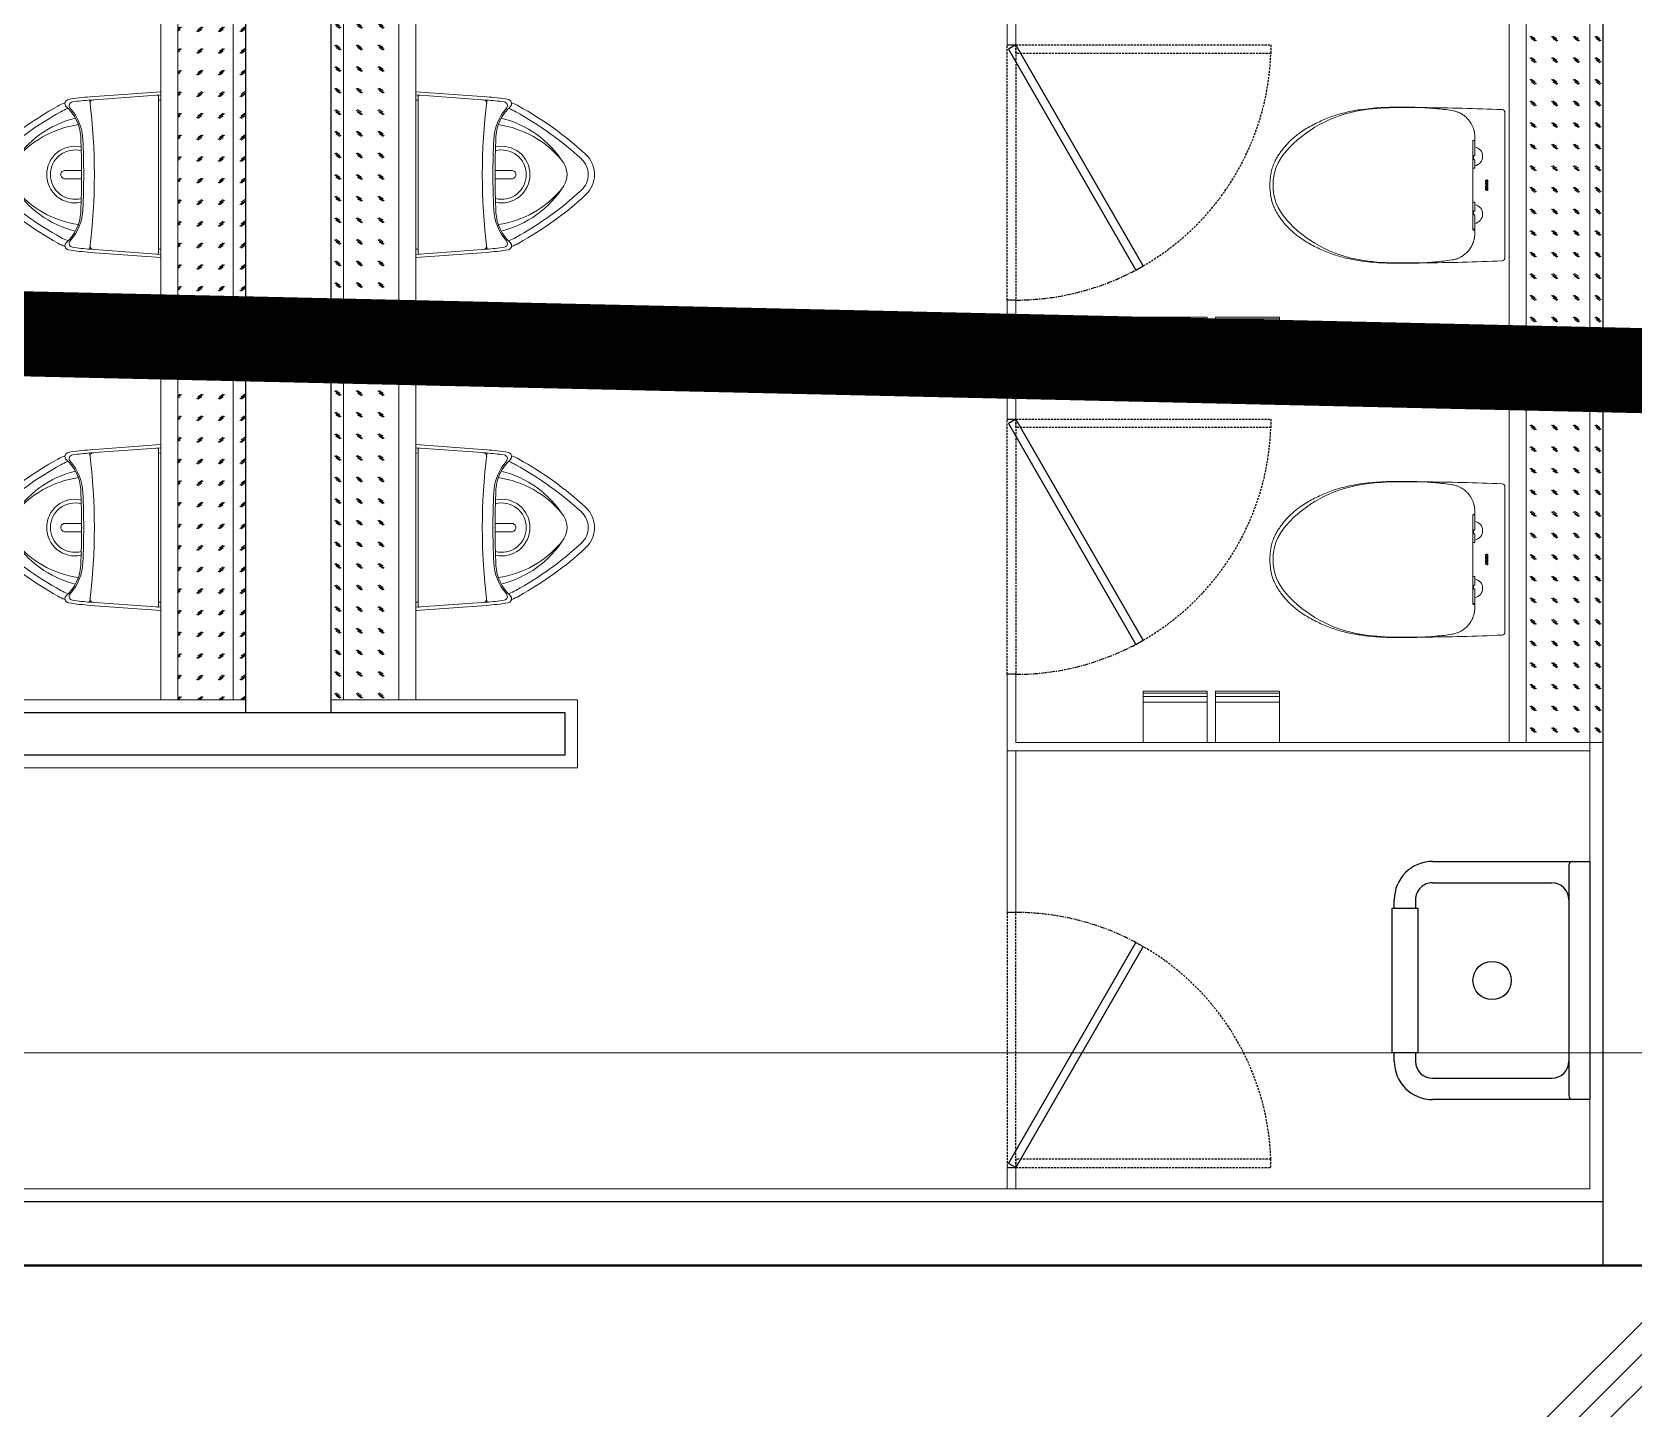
# Model space of a CAD drawing. Header units: millimetres. Extents: x 4003075 to 5615882, y 1445368 to 2591247.
# Drawn here: x 5492283 to 5496048, y 2457530 to 2460768 of the extents above; entities that cross this region are included whole.
import ezdxf

# ---------------------------------------------------------------- set-up
doc = ezdxf.new("R2010")
doc.units = ezdxf.units.MM
doc.linetypes.add('XR-평면도$0$CENTER', pattern=[2, 1.25, -0.25, 0.25, -0.25])
doc.linetypes.add('XR-평면도$0$DASHEDX2', pattern=[1.5, 1, -0.5])
for name, color, linetype in [('1.검수라인', 3, 'Continuous'), ('XR-평면도$0$A-CONC-SOLD', 9, 'Continuous'), ('XR-평면도$0$CO-BATH', 9, 'Continuous')]:
    doc.layers.add(name, color=color, linetype=linetype)
for name, color, linetype, lineweight in [('XR-평면도$0$A-CNTL', 9, 'Continuous', 15), ('XR-평면도$0$A-CONC-LIN1', 9, 'Continuous', 40), ('XR-평면도$0$A-DWXM-DOOR', 9, 'Continuous', 25), ('XR-평면도$0$A-ELEV-LIN3', 9, 'Continuous', 18), ('XR-평면도$0$A-FLXM-SANI', 9, 'Continuous', 20), ('XR-평면도$0$A-WAXM-CUBI', 9, 'Continuous', 20), ('XR-평면도$0$A-WAXM-DRYW', 9, 'Continuous', 25), ('XR-평면도$0$A-XXXX-FIN2', 9, 'Continuous', 20)]:
    doc.layers.add(name, color=color, linetype=linetype, lineweight=lineweight)
doc.layers.add('XR-평면도$0$A-XXXX-NPLT', color=9, linetype='Continuous', lineweight=15, plot=False)

# ---------------------------------------------------------------- blocks, each defined once
blk = doc.blocks.new('XR-평면도$0$중심선(210216)')
at = {"layer": 'XR-평면도$0$A-CNTL', "ltscale": 300}
blk.add_lwpolyline([(-10000, 119000), (186000, 119000)], dxfattribs=at)
blk = doc.blocks.new('XR-평면도$0$CORE_01_기준층(220124)')
at = {"layer": 'XR-평면도$0$A-CONC-SOLD'}
h = blk.add_hatch(dxfattribs=at)
h.set_pattern_fill('CONC', color=256, scale=100)
h.set_pattern_definition([(45, (-392000.2, -757620.6), (-2121.32, 2121.32), []), (45, (-392000.2, -757545.6), (-2121.32, 2121.32), []), (45, (-392000.2, -757470.6), (-2121.32, 2121.32), [])])
h.paths.add_polyline_path([(9450, -9450), (9450, -12000), (4500, -12000), (4500, -9450), (5000, -9450), (5000, -9200), (4250, -9200), (4250, -12000), (400, -12000), (400, -8915), (0, -8915), (0, -12400), (9850, -12400), (9850, 0), (1650, 0), (1650, -400), (2400, -400), (2400, -4050), (2650, -4050), (2650, -3650), (3050, -3650), (3050, -3400), (2650, -3400), (2650, -400), (9450, -400), (9450, -3400), (4150, -3400), (4150, -3650), (5250, -3650), (5250, -6550), (2650, -6550), (2650, -5150), (2400, -5150), (2400, -6800), (5900, -6800), (5900, -6550), (5500, -6550), (5500, -3650), (6900, -3650), (6900, -6550), (6500, -6550), (6500, -6800), (7650, -6800), (7650, -6550), (7150, -6550), (7150, -3650), (9450, -3650), (9450, -6550), (8950, -6550), (8950, -6800), (9450, -6800), (9450, -9200), (8850, -9200), (8850, -9450)])
h.paths.add_polyline_path([(6300, -9200), (6300, -9450), (7550, -9450), (7550, -9200)], flags=17)
h.paths.add_polyline_path([(400, -400), (535, -400), (535, 0), (0, 0), (0, -7100), (400, -7100)], flags=17)
at = {"layer": 'XR-평면도$0$A-CONC-LIN1'}
blk.add_lwpolyline([(1665, 0), (9850, 0), (9850, -12400), (0, -12400), (0, -8915)], dxfattribs=at)
blk = doc.blocks.new('XR-평면도$0$소변기_02')
at = {"layer": 'XR-평면도$0$A-FLXM-SANI'}
for p, q in [((-175.4, -100), (-187.5, -100)), ((-187.5, -100), (-175.4, -265.9)), ((183.9, -105), (-183.9, -105)), ((-175.1, -105), (-175.4, -100)), ((175.4, -100), (-175.4, -100)), ((175.4, -100), (175.1, -105)), ((175.4, -265.9), (187.5, -100)), ((187.5, -100), (175.4, -100))]:
    blk.add_line(p, q, dxfattribs=at)
for points in [[(-187.5, -100), (-195, -100), (-182.9, -265.9, 0.023242), (-176.9, -316.6, 0.630524), (-159.5, -321.6, -0.202072), (-89.5, -288.1, -0.011863), (0, -286, -0.011863), (89.5, -288.1, -0.202072), (159.5, -321.6, 0.630524), (176.9, -316.6, 0.023242), (182.9, -265.9), (195, -100), (187.5, -100)], [(0, -368, -0.478946), (-65.1, -287.1)], [(-56.1, -286.8, 0.490611), (0, -359.4, 0.528057)], [(-10, -286), (-10, -324.8, 0.414214), (0, -334.8, 0.414214)], [(10, -286), (10, -324.8, -0.414214), (0, -334.8, -0.414214)], [(56.1, -286.8, -0.490611), (0, -359.4, -0.528057)], [(0, -368, 0.478946), (65.1, -287.1)]]:
    blk.add_lwpolyline(points, format="xyb", dxfattribs=at)
for centre, radius, start, end in [((-183.9, -108), 3, 90, 184.1596), ((183.9, -108), 3, 355.8404, 90), ((-168, -258), 8, 184.1596, 276.8254), ((0, -1661.5), 1405.5, 82.9107, 97.0893), ((168, -258), 8, 263.1746, 355.8404), ((373.1, -226), 550, 184.1596, 188.5026), ((-173.2, -268.7), 2, 97.0893, 184.471), ((-76.5, -402.7), 120, 92.4755, 131.4748), ((103.4, -241.7), 243.5, 193.9578, 237.7034), ((118.9, -259.2), 238.8, 188.2663, 230.4596), ((0, -2172.2), 1891.2, 90, 92.4755), ((0, -2172.2), 1891.2, 87.5245, 90), ((-103.4, -241.7), 243.5, 302.2966, 346.0422), ((-118.9, -259.2), 238.8, 309.5404, 351.7337), ((76.5, -402.7), 120, 48.5252, 87.5245), ((-373.1, -226), 550, 351.4974, 355.8404), ((173.2, -268.7), 2, 355.529, 82.9107), ((-161.9, -306), 9, 188.5026, 311.4748), ((-29.7, -269.3), 150, 201.7125, 208.9106), ((-29.7, -269.3), 135, 201.7125, 208.9106), ((551.7, 51.7), 799.1, 208.9106, 222.5695), ((-551.7, 51.7), 799.1, 317.4305, 331.0894), ((29.7, -269.3), 135, 331.0894, 338.2875), ((161.9, -306), 9, 228.5252, 351.4974), ((29.7, -269.3), 150, 331.0894, 338.2875), ((551.7, 51.7), 814.1, 208.9106, 222.5695), ((-551.7, 51.7), 814.1, 317.4305, 331.0894), ((0, -405.2), 50, 237.7034, 302.2966), ((0, -455), 50, 222.5695, 270), ((0, -455), 50, 270, 317.4305), ((0, -455), 65, 222.5695, 270), ((0, -455), 65, 270, 317.4305)]:
    blk.add_arc(centre, radius, start, end, dxfattribs=at)
for p in [(-183.9, -105), (195, -100), (-167, -266), (0, -286)]:
    blk.add_point(p, dxfattribs=at)
blk = doc.blocks.new('XR-평면도$0$대변기_04')
at = {"layer": 'XR-평면도$0$A-FLXM-SANI'}
for p, q in [((170.8, -200), (-170.8, -200)), ((-12.4, -240.2), (-11.5, -241.2)), ((-12.4, -240.2), (-6.8, -240.2)), ((-12.4, -242.2), (-12.4, -240.2)), ((-12.4, -240.4), (-11.6, -241.3)), ((-12.4, -240.6), (-11.7, -241.4)), ((-12.4, -240.8), (-11.7, -241.5)), ((-12.4, -240.9), (-11.8, -241.6)), ((-12.4, -241.1), (-11.8, -241.8)), ((-12.4, -241.3), (-11.8, -241.9)), ((-12.4, -241.5), (-11.8, -242.1)), ((-12.4, -241.7), (-11.9, -242.2)), ((-12.4, -241.8), (-12.1, -242.2)), ((-12.4, -242), (-12.3, -242.2)), ((-12.4, -242.2), (-12.4, -242.2)), ((-12.4, -242.2), (-11.8, -242.2)), ((-12.3, -240.2), (-11.4, -241.1)), ((-12.1, -240.2), (-11.3, -241)), ((-12, -240.2), (-11.2, -240.9)), ((-11.8, -240.2), (-11.1, -240.9)), ((-11.8, -242.2), (-11.8, -241.9)), ((-11.6, -240.2), (-11, -240.8)), ((-11.4, -240.2), (-10.8, -240.8)), ((-11.3, -240.2), (-10.6, -240.8)), ((-11.3, -244.8), (-11.3, -245.5)), ((-10.7, -244.8), (-11.3, -244.8)), ((-11.3, -244.9), (-10.8, -245.5)), ((-11.3, -245.1), (-10.9, -245.5)), ((-11.3, -245.2), (-11.1, -245.5)), ((-11.3, -245.4), (-11.3, -245.5)), ((-7.9, -245.5), (-11.3, -245.5)), ((-11.2, -244.8), (-10.6, -245.5)), ((-11.1, -240.2), (-10.4, -240.8)), ((-11, -244.8), (-10.4, -245.5)), ((-10.9, -240.2), (-10.3, -240.8)), ((-10.9, -244.8), (-10.2, -245.5)), ((-10.7, -240.2), (-9, -242)), ((-10.7, -240.8), (-10.3, -240.8)), ((-10.7, -244.8), (-10.1, -245.5)), ((-10.6, -240.2), (-9, -241.8)), ((-10.5, -244.8), (-9.9, -245.5)), ((-10.4, -240.2), (-9, -241.6)), ((-10.4, -244.7), (-9.7, -245.5)), ((-10.3, -240.8), (-9, -242.1)), ((-10.3, -240.8), (-10.3, -244.4)), ((-10.3, -241), (-9, -242.3)), ((-10.3, -241.2), (-9, -242.5)), ((-10.3, -241.4), (-9, -242.7)), ((-10.3, -241.5), (-9, -242.8)), ((-10.3, -241.7), (-9, -243)), ((-10.3, -241.9), (-9, -243.2)), ((-10.3, -242.1), (-9, -243.4)), ((-10.3, -242.3), (-9, -243.5)), ((-10.3, -242.4), (-9, -243.7)), ((-10.3, -242.6), (-9, -243.9)), ((-10.3, -242.8), (-9, -244.1)), ((-10.3, -243), (-9, -244.3)), ((-10.3, -243.1), (-9, -244.4)), ((-10.3, -243.3), (-8.1, -245.5)), ((-10.3, -243.5), (-8.3, -245.5)), ((-10.3, -243.7), (-8.5, -245.5)), ((-10.3, -243.8), (-8.6, -245.5)), ((-10.3, -244), (-8.8, -245.5)), ((-10.3, -244.2), (-9, -245.5)), ((-10.3, -244.4), (-9.2, -245.5)), ((-10.3, -244.5), (-9.3, -245.5)), ((-10.3, -244.7), (-9.5, -245.5)), ((-10.2, -240.2), (-9, -241.4)), ((-10, -240.2), (-9, -241.2)), ((-9.8, -240.2), (-9, -241.1)), ((-9.7, -240.2), (-9, -240.9)), ((-9.5, -240.2), (-8.9, -240.8)), ((-9.3, -240.2), (-8.7, -240.8)), ((-9.1, -240.2), (-8.5, -240.8)), ((-9, -240.2), (-8.3, -240.8)), ((-9, -240.8), (-9, -244.4)), ((-9, -240.8), (-8.5, -240.8)), ((-9, -245.5), (-9, -245.5)), ((-8.8, -240.2), (-8.1, -240.9)), ((-8.6, -240.2), (-6.8, -242)), ((-8.6, -244.8), (-7.9, -245.5)), ((-7.9, -244.8), (-8.6, -244.8)), ((-8.4, -240.2), (-6.8, -241.8)), ((-8.4, -244.8), (-7.9, -245.3)), ((-8.3, -240.2), (-6.8, -241.7)), ((-8.2, -244.8), (-7.9, -245.2)), ((-8.1, -240.2), (-6.8, -241.5)), ((-8, -244.8), (-7.9, -245)), ((-7.9, -240.2), (-6.8, -241.3)), ((-7.9, -244.8), (-7.9, -245.5)), ((-7.7, -240.2), (-6.8, -241.1)), ((-7.5, -240.2), (-6.8, -241)), ((-7.5, -241.5), (-6.8, -242.2)), ((-7.4, -240.2), (-6.8, -240.8)), ((-7.4, -241.7), (-7, -242.2)), ((-7.4, -241.9), (-7.1, -242.2)), ((-7.4, -242.2), (-7.4, -241.9)), ((-7.4, -242.1), (-7.3, -242.2)), ((-7.4, -242.2), (-6.8, -242.2)), ((-7.2, -240.2), (-6.8, -240.6)), ((-7, -240.2), (-6.8, -240.4)), ((-6.8, -240.2), (-6.8, -240.3)), ((-6.8, -242.2), (-6.8, -240.2)), ((-6.8, -240.8), (-6.8, -240.8)), ((-6.4, -242.6), (-3.3, -245.6)), ((-6.4, -242.8), (-3.5, -245.6)), ((-6.4, -243), (-3.7, -245.6)), ((-6.4, -243.1), (-3.9, -245.6)), ((-6.3, -242), (-4.9, -243.4)), ((-6.3, -242.1), (-4.8, -243.6)), ((-6.3, -242.3), (-4.7, -243.9)), ((-6.3, -242.4), (-4.6, -244.1)), ((-6.3, -243.4), (-4.1, -245.5)), ((-6.3, -243.6), (-4.4, -245.5)), ((-6.2, -241.8), (-4.9, -243)), ((-6.2, -241.9), (-4.9, -243.2)), ((-6.2, -243.9), (-4.7, -245.3)), ((-6.1, -241.6), (-4.9, -242.8)), ((-6, -241.4), (-4.9, -242.5)), ((-6, -241.5), (-4.9, -242.7)), ((-6, -244.2), (-5.1, -245.1)), ((-5.9, -241.3), (-4.9, -242.3)), ((-5.8, -241.1), (-4.8, -242)), ((-5.8, -241.2), (-4.8, -242.2)), ((-5.7, -241), (-4.8, -241.9)), ((-5.6, -240.9), (-4.7, -241.8)), ((-5.5, -240.8), (-4.7, -241.6)), ((-5.4, -240.7), (-4.6, -241.5)), ((-5.3, -240.7), (-4.6, -241.4)), ((-5.2, -240.6), (-4.5, -241.3)), ((-5.1, -240.5), (-4.4, -241.2)), ((-5, -240.5), (-4.4, -241.1)), ((-4.9, -240.4), (-4.3, -241)), ((-4.7, -240.3), (-4.2, -240.9)), ((-4.6, -240.3), (-4.1, -240.8)), ((-4.5, -240.2), (-3.9, -240.8)), ((-4.4, -240.2), (-3.8, -240.7)), ((-4.2, -240.1), (-3.7, -240.7)), ((-4.1, -240.1), (-3.5, -240.7)), ((-4, -240.1), (-3.4, -240.6)), ((-3.9, -244.9), (-3.2, -245.6)), ((-3.8, -240), (-3.2, -240.6)), ((-3.7, -245), (-3, -245.6)), ((-3.6, -240), (-3, -240.7)), ((-3.5, -240), (-2.7, -240.8)), ((-3.4, -245), (-2.8, -245.6)), ((-3.3, -240), (-0.3, -243.1)), ((-3.3, -245), (-2.7, -245.6)), ((-3.1, -240), (-0.2, -242.9)), ((-3.1, -245), (-2.5, -245.5)), ((-3, -245), (-2.4, -245.5)), ((-2.9, -240), (-0.2, -242.7)), ((-2.8, -244.9), (-2.3, -245.5)), ((-2.7, -240.1), (-0.3, -242.5)), ((-2.7, -244.9), (-2.1, -245.4)), ((-2.6, -244.8), (-2, -245.4)), ((-2.5, -240.1), (-0.3, -242.3)), ((-2.5, -244.7), (-1.9, -245.3)), ((-2.4, -244.7), (-1.8, -245.3)), ((-2.3, -240.2), (-0.3, -242.1)), ((-2.3, -244.6), (-1.7, -245.2)), ((-2.2, -244.5), (-1.5, -245.1)), ((-2.1, -244.4), (-1.4, -245.1)), ((-2, -240.3), (-0.4, -241.8)), ((-2, -241.5), (-0.3, -243.2)), ((-2, -244.2), (-1.2, -244.9)), ((-2, -244.3), (-1.3, -245)), ((-1.9, -241.8), (-0.3, -243.4)), ((-1.9, -243.9), (-1.1, -244.7)), ((-1.9, -244), (-1.1, -244.8)), ((-1.8, -242), (-0.3, -243.5)), ((-1.8, -242.3), (-0.4, -243.6)), ((-1.8, -243.3), (-0.7, -244.4)), ((-1.8, -243.5), (-0.8, -244.5)), ((-1.8, -243.6), (-0.9, -244.6)), ((-1.8, -243.8), (-1, -244.6)), ((-1.7, -242.5), (-0.4, -243.8)), ((-1.7, -242.7), (-0.5, -243.9)), ((-1.7, -242.8), (-0.5, -244)), ((-1.7, -243), (-0.6, -244.1)), ((-1.7, -243.2), (-0.7, -244.3)), ((-1.6, -240.5), (-0.6, -241.5)), ((0.3, -240.2), (1.2, -241.2)), ((0.3, -240.2), (6, -240.2)), ((0.3, -242.2), (0.3, -240.2)), ((0.3, -240.4), (1.1, -241.3)), ((0.3, -240.6), (1.1, -241.4)), ((0.3, -240.8), (1, -241.5)), ((0.3, -240.9), (1, -241.6)), ((0.3, -241.1), (0.9, -241.8)), ((0.3, -241.3), (0.9, -241.9)), ((0.3, -241.5), (0.9, -242.1)), ((0.3, -241.7), (0.8, -242.2)), ((0.3, -241.8), (0.7, -242.2)), ((0.3, -242), (0.5, -242.2)), ((0.3, -242.2), (0.3, -242.2)), ((0.3, -242.2), (0.9, -242.2)), ((0.4, -240.2), (1.3, -241.1)), ((0.6, -240.2), (1.4, -241)), ((0.8, -240.2), (1.5, -240.9)), ((0.9, -242.2), (0.9, -241.9)), ((1, -240.2), (1.7, -240.9)), ((1.1, -240.2), (1.8, -240.8)), ((1.3, -240.2), (1.9, -240.8)), ((2.1, -244.8), (1.4, -244.8)), ((1.4, -244.8), (1.4, -245.5)), ((1.4, -244.9), (2, -245.5)), ((1.4, -245.1), (1.8, -245.5)), ((1.4, -245.2), (1.6, -245.5)), ((1.4, -245.4), (1.5, -245.5)), ((4.9, -245.5), (1.4, -245.5)), ((1.5, -240.2), (2.1, -240.8)), ((1.5, -244.8), (2.2, -245.5)), ((1.7, -240.2), (2.3, -240.8)), ((1.7, -244.8), (2.3, -245.5)), ((1.8, -240.2), (2.5, -240.8)), ((1.9, -244.8), (2.5, -245.5)), ((2, -240.2), (3.8, -242)), ((2, -240.8), (2.5, -240.8)), ((2.1, -244.8), (2.7, -245.5)), ((2.2, -240.2), (3.8, -241.8)), ((2.2, -244.8), (2.9, -245.5)), ((2.3, -244.7), (3, -245.5)), ((2.4, -240.2), (3.8, -241.6)), ((2.4, -244.7), (3.2, -245.5)), ((2.5, -240.2), (3.8, -241.4)), ((2.5, -240.8), (3.8, -242.1)), ((2.5, -240.8), (2.5, -244.4)), ((2.5, -241), (3.8, -242.3)), ((2.5, -241.2), (3.8, -242.5)), ((2.5, -241.4), (3.8, -242.7)), ((2.5, -241.5), (3.8, -242.8)), ((2.5, -241.7), (3.8, -243)), ((2.5, -241.9), (3.8, -243.2)), ((2.5, -242.1), (3.8, -243.4)), ((2.5, -242.3), (3.8, -243.5)), ((2.5, -242.4), (3.8, -243.7)), ((2.5, -242.6), (3.8, -243.9)), ((2.5, -242.8), (3.8, -244.1)), ((2.5, -243), (3.8, -244.3)), ((2.5, -243.1), (3.8, -244.4)), ((2.5, -243.3), (4.6, -245.5)), ((2.5, -243.5), (4.5, -245.5)), ((2.5, -243.7), (4.3, -245.5)), ((2.5, -243.8), (4.1, -245.5)), ((2.5, -244), (3.9, -245.5)), ((2.5, -244.2), (3.8, -245.5)), ((2.5, -244.4), (3.6, -245.5)), ((2.5, -244.5), (3.4, -245.5)), ((2.7, -240.2), (3.8, -241.2)), ((2.9, -240.2), (3.8, -241.1)), ((3.1, -240.2), (3.8, -240.9)), ((3.3, -240.2), (3.9, -240.8)), ((3.4, -240.2), (4.1, -240.8)), ((3.6, -240.2), (4.2, -240.8)), ((3.8, -240.2), (4.4, -240.8)), ((3.8, -240.8), (4.3, -240.8)), ((3.8, -240.8), (3.8, -244.4)), ((3.8, -245.5), (3.8, -245.5)), ((4, -240.2), (4.7, -240.9)), ((4.1, -240.2), (6, -242)), ((4.2, -244.8), (4.8, -245.5)), ((4.9, -244.8), (4.2, -244.8)), ((4.3, -240.2), (6, -241.8)), ((4.4, -244.8), (4.9, -245.3)), ((4.5, -240.2), (6, -241.7)), ((4.5, -244.8), (4.9, -245.2)), ((4.7, -240.2), (6, -241.5)), ((4.7, -244.8), (4.9, -245)), ((4.8, -240.2), (6, -241.3)), ((4.9, -244.8), (4.9, -245.5)), ((5, -240.2), (6, -241.1)), ((5.2, -240.2), (6, -241)), ((5.3, -241.5), (6, -242.2)), ((5.3, -241.7), (5.8, -242.2)), ((5.3, -241.9), (5.6, -242.2)), ((5.3, -242.2), (5.3, -241.9)), ((5.3, -242.1), (5.4, -242.2)), ((5.3, -242.2), (6, -242.2)), ((5.4, -240.2), (6, -240.8)), ((5.5, -240.2), (6, -240.6)), ((5.7, -240.2), (6, -240.4)), ((5.9, -240.2), (6, -240.3)), ((6, -242.2), (6, -240.2)), ((6, -240.8), (6, -240.8)), ((6.4, -242.3), (8, -243.9)), ((6.4, -242.4), (8.1, -244.1)), ((6.4, -242.6), (9.4, -245.6)), ((6.4, -242.8), (9.2, -245.6)), ((6.4, -243), (9, -245.6)), ((6.4, -243.1), (8.8, -245.6)), ((6.4, -243.4), (8.6, -245.5)), ((6.5, -241.9), (7.9, -243.2)), ((6.5, -242), (7.9, -243.4)), ((6.5, -242.1), (7.9, -243.6)), ((6.5, -243.6), (8.3, -245.5)), ((6.6, -241.6), (7.8, -242.8)), ((6.6, -241.8), (7.8, -243)), ((6.6, -243.9), (8, -245.3)), ((6.7, -241.5), (7.8, -242.7)), ((6.8, -241.3), (7.9, -242.3)), ((6.8, -241.4), (7.9, -242.5)), ((6.8, -244.2), (7.6, -245.1)), ((6.9, -241.2), (7.9, -242.2)), ((7, -241.1), (7.9, -242)), ((7.1, -241), (8, -241.9)), ((7.2, -240.9), (8, -241.8)), ((7.3, -240.8), (8, -241.6)), ((7.4, -240.7), (8.1, -241.5)), ((7.5, -240.7), (8.2, -241.4)), ((7.6, -240.6), (8.2, -241.3)), ((7.7, -240.5), (8.3, -241.2)), ((7.8, -240.5), (8.4, -241.1)), ((7.9, -240.4), (8.5, -241)), ((8, -240.3), (8.6, -240.9)), ((8.1, -240.3), (8.7, -240.8)), ((8.2, -240.2), (8.8, -240.8)), ((8.4, -240.2), (8.9, -240.7)), ((8.5, -240.1), (9.1, -240.7)), ((8.6, -240.1), (9.2, -240.7)), ((8.8, -240.1), (9.4, -240.6)), ((8.8, -244.9), (9.6, -245.6)), ((8.9, -240), (9.5, -240.6)), ((9.1, -240), (9.8, -240.7)), ((9.1, -245), (9.8, -245.6)), ((9.3, -240), (10, -240.8)), ((9.3, -245), (9.9, -245.6)), ((9.4, -240), (12.5, -243.1)), ((9.5, -245), (10.1, -245.6)), ((9.6, -240), (12.5, -242.9)), ((9.6, -245), (10.2, -245.5)), ((9.8, -240), (12.5, -242.7)), ((9.8, -245), (10.3, -245.5)), ((9.9, -244.9), (10.5, -245.5)), ((10, -240.1), (12.5, -242.5)), ((10.1, -244.9), (10.6, -245.4)), ((10.2, -240.1), (12.5, -242.3)), ((10.2, -244.8), (10.7, -245.4)), ((10.3, -244.7), (10.9, -245.3)), ((10.4, -244.7), (11, -245.3)), ((10.5, -240.2), (12.4, -242.1)), ((10.5, -244.6), (11.1, -245.2)), ((10.6, -244.4), (11.3, -245.1)), ((10.6, -244.5), (11.2, -245.1)), ((10.7, -244.3), (11.4, -245)), ((10.8, -240.3), (12.3, -241.8)), ((10.8, -241.5), (12.5, -243.2)), ((10.8, -244), (11.6, -244.8)), ((10.8, -244.2), (11.5, -244.9)), ((10.9, -241.8), (12.4, -243.4)), ((10.9, -242), (12.4, -243.5)), ((10.9, -243.6), (11.9, -244.6)), ((10.9, -243.8), (11.8, -244.6)), ((10.9, -243.9), (11.7, -244.7)), ((11, -242.3), (12.4, -243.6)), ((11, -242.5), (12.3, -243.8)), ((11, -242.7), (12.3, -243.9)), ((11, -242.8), (12.2, -244)), ((11, -243), (12.2, -244.1)), ((11, -243.2), (12.1, -244.3)), ((11, -243.3), (12, -244.4)), ((11, -243.5), (11.9, -244.5)), ((11.2, -240.5), (12.1, -241.5)), ((-105, -274.9), (-105, -271.9)), ((-60, -270.9), (-60, -270.8)), ((-60, -270.8), (-60, -271)), ((-60, -271.4), (-60, -270.9)), ((-60, -271), (-60, -271.7)), ((-60, -271.7), (-60, -271.4)), ((40, -275.2), (40, -270.8)), ((60, -270.8), (60, -271.7)), ((70, -271.7), (70, -270.8)), ((105, -271.8), (105, -275)), ((183.6, -443.9), (183.6, -450.5))]:
    blk.add_line(p, q, dxfattribs=at)
for centre, radius, start, end in [((4817.4, -426.1), 5000, 177.4853, 179.6259), ((-170.8, -207), 7, 90, 177.4853), ((170.8, -207), 7, 2.5147, 90), ((-4817.4, -426.1), 5000, 0.3742, 2.5147), ((-67.8, -275), 22.6, 10.9217, 169.0858), ((-10.7, -241.9), 1.07, 90, 179.9879), ((-10.7, -244.4), 0.4, 270, 0), ((-8.6, -244.4), 0.4, 179.9875, 270), ((-8.5, -241.9), 1.07, 359.9879, 90), ((-3.6, -242.8), 2.73, 142.9971, 216.4376), ((-3.2, -243.3), 3.27, 39.7691, 140.1969), ((-3.2, -242.4), 3.27, 219.3563, 320.6103), ((-1.2, -242.8), 3.64, 160.7944, 199.1203), ((-3.2, -242.1), 1.47, 19.1935, 160.7944), ((-3.2, -243.5), 1.47, 199.1203, 340.8677), ((-5.3, -242.8), 3.64, 340.8677, 19.1935), ((-2.9, -242.8), 2.73, 323.5258, 36.9655), ((2, -241.9), 1.07, 90, 179.9879), ((2.1, -244.4), 0.4, 270, 0), ((4.2, -244.4), 0.4, 179.9875, 270), ((4.3, -241.9), 1.07, 359.9879, 90), ((9.1, -242.8), 2.73, 142.9971, 216.4376), ((9.4, -243.3), 3.27, 39.7691, 140.1969), ((9.4, -242.4), 3.27, 219.3563, 320.6103), ((11.5, -242.8), 3.64, 160.7944, 199.1203), ((9.4, -242.1), 1.47, 19.1935, 160.7944), ((9.4, -243.5), 1.47, 199.1203, 340.8677), ((7.4, -242.8), 3.64, 340.8677, 19.1935), ((9.8, -242.8), 2.73, 323.5659, 37.0064), ((67.8, -275), 22.6, 10.9294, 169.0706), ((-104, -271.8), 0.977, 88.2538, 186.3124), ((-117.5, -271.4), 13.5, 358.9467, 2.8064), ((-83.5, -271.4), 13.6, 358.9539, 2.7992), ((-343.4, -275), 303.5, 359.9556, 0.7931), ((4817.4, -426.1), 5000, 179.6259, 180.4069), ((-7645.2, -414.1), 7827.8, 359.65229, 0.13615), ((317.5, -458), 500, 180.4069, 189.5044), ((-317.5, -458), 500, 350.4956, 359.5931), ((120.2, -491.1), 300, 189.5044, 228.0848), ((-120.2, -491.1), 300, 311.9152, 350.4956), ((0, -625), 120, 228.0848, 311.9152)]:
    blk.add_arc(centre, radius, start, end, dxfattribs=at)
for points, knots in [([(-130.1, -273.1), (-131, -273.4), (-132.8, -273.9), (-135.5, -274.9), (-138.1, -275.9), (-140.8, -277.2), (-143.5, -278.6), (-146, -280), (-147.9, -281.2), (-149.7, -282.4), (-151.4, -283.7), (-153.1, -285), (-155.7, -287.1), (-158.8, -290.1), (-162.4, -294.1), (-165.3, -298), (-168, -302.3), (-170.6, -307.1), (-172.7, -312.2), (-174.2, -316.8), (-175.2, -320.9), (-175.6, -323.5), (-175.8, -324.8)], [0, 0, 0, 0, 0.038415, 0.080237, 0.115789, 0.152261, 0.201926, 0.239706, 0.271286, 0.296594, 0.32824, 0.357618, 0.384708, 0.465477, 0.537704, 0.603102, 0.664392, 0.747724, 0.826007, 0.891661, 0.946891, 1, 1, 1, 1]), ([(-130.1, -273.1), (-130.1, -273.1), (-130.1, -273.1), (-130, -273.1), (-130, -273.1)], [0, 0, 0, 0, 0.8492725, 1, 1, 1, 1]), ([(-125.6, -271.9), (-125.7, -271.9), (-126.5, -272), (-127.3, -272.3), (-128.1, -272.5)], [0, 0, 0, 0, 0.148354, 1, 1, 1, 1]), ([(-128.1, -272.5), (-128.1, -272.5), (-128, -272.5), (-128, -272.5), (-128, -272.5)], [0, 0, 0, 0, 0.237308, 1, 1, 1, 1]), ([(-128, -272.5), (-127.7, -272.4), (-127.3, -272.3), (-126.8, -272.1), (-126.3, -272), (-125.9, -271.9), (-125.3, -271.8), (-125.1, -271.8), (-124.9, -271.8)], [0, 0, 0, 0, 0.277829, 0.36409, 0.414764, 0.750072, 0.791805, 1, 1, 1, 1]), ([(-114.1, -270.9), (-115.6, -270.9), (-118.6, -271), (-122.2, -271.3), (-124.3, -271.7), (-124.9, -271.8)], [0, 0, 0, 0, 0.411206, 0.828701, 1, 1, 1, 1]), ([(-105.5, -271), (-105.5, -270.9), (-105.5, -270.8), (-105.5, -270.8), (-105.5, -270.8)], [0, 0, 0, 0, 0.410182, 1, 1, 1, 1]), ([(-105.5, -271), (-105.5, -271.5), (-105.5, -272.5), (-105.5, -273.8), (-105.5, -274.5)], [0, 0, 0, 0, 0.4995125, 1, 1, 1, 1]), ([(-103.8, -275.1), (-104, -275.1), (-104.4, -275.1), (-104.9, -275), (-105.3, -274.8), (-105.5, -274.7), (-105.5, -274.5), (-105.5, -274.5)], [0, 0, 0, 0, 0.209175, 0.417993, 0.636294, 0.87499, 1, 1, 1, 1]), ([(-104, -271.7), (-103.7, -272.1), (-103.3, -272.8), (-103, -274.1), (-103, -275), (-103, -275.1)], [0, 0, 0, 0, 0.454665, 0.904191, 1, 1, 1, 1]), ([(-39.9, -275.3), (-43.7, -275.3), (-55.8, -275.3), (-72.3, -275.3), (-90.3, -275.2), (-99.3, -275.2), (-103.8, -275.1)], [0.3906777, 0.3906777, 0.3906777, 0.3906777, 0.479148, 0.7393423, 0.8696738, 1, 1, 1, 1]), ([(-60, -271.7), (-60, -271.9), (-60.1, -272.3), (-60.9, -273), (-62.1, -273.7), (-63.7, -274.1), (-65.4, -274.2), (-67, -274), (-68.4, -273.4), (-69.4, -272.7), (-69.9, -272.1), (-70, -271.8), (-70, -271.7)], [0, 0, 0, 0, 0.103475, 0.206828, 0.313388, 0.42291, 0.52874, 0.629845, 0.732607, 0.840648, 0.949677, 1, 1, 1, 1]), ([(0, -275), (-8.3, -275.1), (-21.6, -275.1), (-34.9, -275.2), (-39.9, -275.3)], [0, 0, 0, 0, 0.239537, 0.3841354, 0.3841354, 0.3841354, 0.3841354]), ([(40, -275.2), (35.7, -275.2), (22.4, -275.2), (9, -275.1), (0, -275)], [0.6153596, 0.6153596, 0.6153596, 0.6153596, 0.7396342, 1, 1, 1, 1]), ([(103.8, -275.1), (95.5, -275.2), (79, -275.3), (58.1, -275.3), (45.4, -275.3), (40, -275.3)], [0, 0, 0, 0, 0.2396084, 0.4796254, 0.6047896, 0.6047896, 0.6047896, 0.6047896]), ([(60, -271.7), (60.1, -271.9), (60.2, -272.3), (61, -273), (62.2, -273.7), (63.7, -274.1), (65.4, -274.2), (67, -273.9), (68.4, -273.4), (69.5, -272.7), (69.9, -272.1), (70, -271.8), (70, -271.7)], [0, 0, 0, 0, 0.103475, 0.206828, 0.313388, 0.42291, 0.52874, 0.629845, 0.732607, 0.840648, 0.949676, 1, 1, 1, 1]), ([(103.8, -275.1), (104, -275.1), (104.4, -275.1), (104.9, -275), (105.3, -274.8), (105.5, -274.7), (105.5, -274.5), (105.5, -274.5)], [0, 0, 0, 0, 0.209176, 0.417993, 0.636294, 0.87499, 1, 1, 1, 1]), ([(105, -271.8), (105, -271.6), (105, -271.4), (104.7, -271), (104.4, -270.8), (104.1, -270.8), (104, -270.8)], [0, 0, 0, 0, 0.263853, 0.504852, 0.762392, 1, 1, 1, 1]), ([(105.5, -274.5), (105.5, -273.8), (105.5, -272.6), (105.5, -271.6), (105.5, -270.8)], [0, 0, 0, 0, 0.4995125, 0.960743, 0.960743, 0.960743, 0.960743]), ([(124.9, -271.8), (124.3, -271.7), (122.2, -271.3), (118.6, -271), (115.6, -270.9), (114.1, -270.9)], [0, 0, 0, 0, 0.1710117, 0.5886504, 1, 1, 1, 1]), ([(114.2, -270.9), (114.2, -270.9), (114.3, -270.8), (114.3, -271), (114.4, -271.1)], [0, 0, 0, 0, 0.071491, 1, 1, 1, 1]), ([(124.9, -271.8), (125.1, -271.8), (125.3, -271.8), (126.3, -272.1), (127.2, -272.3), (128, -272.5)], [0, 0, 0, 0, 0.200369, 0.236922, 1, 1, 1, 1]), ([(175.8, -324.8), (175.4, -322.5), (174.6, -317.8), (172.3, -311.1), (169.8, -305.4), (167.1, -300.7), (164.6, -297), (161.9, -293.6), (159.2, -290.6), (156.3, -287.7), (153.3, -285.1), (149.9, -282.5), (146.7, -280.4), (143.3, -278.5), (140.1, -276.8), (136.7, -275.3), (133.4, -274.1), (131.1, -273.4), (130.1, -273.1)], [0, 0, 0, 0, 0.0949328, 0.1951642, 0.2909612, 0.3524756, 0.417565, 0.4723785, 0.5311917, 0.5840098, 0.6422862, 0.6943077, 0.7572587, 0.7998813, 0.856097, 0.9039317, 0.9546453, 1, 1, 1, 1]), ([(-175.8, -324.8), (-176.7, -331.2), (-178.5, -344), (-180.4, -363.2), (-182, -382.5), (-183, -401.9), (-183.5, -421.3), (-183.6, -434.2), (-183.6, -440.6)], [0, 0, 0, 0, 0.166639, 0.333309, 0.49999, 0.666698, 0.833429, 1, 1, 1, 1]), ([(175.8, -324.8), (176.7, -331.2), (178.5, -344), (180.4, -363.2), (182, -382.5), (183, -401.9), (183.5, -421.3), (183.6, -434.2), (183.6, -440.6)], [0, 0, 0, 0, 0.166639, 0.333309, 0.49999, 0.666697, 0.833429, 1, 1, 1, 1]), ([(-183.6, -440.6), (-183.6, -449), (-183.6, -465.7), (-182.7, -490.8), (-180.8, -515.8), (-178.1, -537.9), (-174.9, -557.1), (-171.5, -573.5), (-167.3, -589.6), (-162.2, -605.6), (-156.2, -621.1), (-149.4, -636.4), (-141.9, -651.3), (-133.8, -665.9), (-125.5, -678.8), (-117.2, -690), (-109.2, -699.6), (-100.5, -708.6), (-91.3, -717.1), (-81.5, -725), (-71.3, -732.2), (-60.5, -738.6), (-49.9, -743.5), (-39.7, -747.1), (-29.9, -749.6), (-20, -751.2), (-10, -752.2), (-3.3, -752.4), (0, -752.4)], [0, 0, 0, 0, 0.062557, 0.12508, 0.18759, 0.250104, 0.291778, 0.333444, 0.375116, 0.416777, 0.45842, 0.500087, 0.541771, 0.583424, 0.625082, 0.656338, 0.687572, 0.718789, 0.750022, 0.781276, 0.8125, 0.843692, 0.874899, 0.899873, 0.924876, 0.949924, 0.974989, 1, 1, 1, 1]), ([(0, -752.4), (4.2, -752.3), (12.6, -752.1), (25, -750.6), (37.3, -747.9), (49.2, -743.8), (60.7, -738.5), (71.5, -732.1), (81.7, -724.9), (91.4, -716.9), (100.7, -708.5), (109.4, -699.4), (117.4, -689.8), (125.7, -678.6), (134, -665.7), (142.1, -651.1), (149.5, -636.1), (156.3, -620.9), (162.3, -605.3), (167.4, -589.4), (171.5, -573.2), (174.9, -556.9), (178.1, -537.7), (180.8, -515.6), (182.7, -490.6), (183.6, -465.6), (183.6, -449), (183.6, -440.6)], [0, 0, 0, 0, 0.031308, 0.062636, 0.093975, 0.125326, 0.156662, 0.18798, 0.21927, 0.250537, 0.281806, 0.313082, 0.344355, 0.375622, 0.417293, 0.458942, 0.500569, 0.542214, 0.583862, 0.625521, 0.66717, 0.708806, 0.750426, 0.81284, 0.875244, 0.937632, 1, 1, 1, 1]), ([(183.6, -440.6), (183.6, -440.6), (183.6, -440.6), (183.6, -440.6), (183.6, -440.6), (183.6, -440.6)], [0, 0, 0, 0, 0.120536, 0.555116, 1, 1, 1, 1])]:
    blk.add_open_spline(points, degree=3, knots=knots, dxfattribs=at)
for points in [[(-130.1, -273.1), (-128, -272.5)], [(-128, -272.5), (-130, -273.1)], [(-105.7, -270.8), (-114.2, -270.9)], [(-90, -270.8), (-104, -270.8)], [(-70, -270.8), (-90, -270.8)], [(-45.6, -270.8), (-60, -270.8)], [(-40, -270.8), (-45.6, -270.8)], [(45.6, -270.8), (40, -270.8)], [(60, -270.8), (45.6, -270.8)], [(90, -270.8), (70, -270.8)], [(104, -270.8), (90, -270.8)], [(114.3, -270.9), (105.5, -270.8)], [(128, -272.5), (130.1, -273.1)]]:
    blk.add_open_spline(points, degree=1, dxfattribs=at)
blk = doc.blocks.new('XR-평면도$0$B-506')
at = {"layer": 'XR-평면도$0$CO-BATH'}
for p, q in [((-280, 0), (280, 0)), ((-280, -370), (-280, 0)), ((280, 0), (280, -370)), ((-270, -50), (270, -50)), ((-230, -370), (-230, -90)), ((230, -370), (230, -90)), ((-190, -410), (-170, -410)), ((-170, -405), (170, -405)), ((-170, -460), (-170, -405)), ((170, -405), (170, -460)), ((170, -410), (190, -410)), ((-170, -460), (-190, -460)), ((-170, -465), (-170, -460)), ((170, -465), (-170, -465)), ((170, -460), (170, -465)), ((190, -460), (170, -460))]:
    blk.add_line(p, q, dxfattribs=at)
blk.add_circle((0, -230), 45, dxfattribs=at)
for centre, radius, start, end in [((-270, -40), 10, 180, 270), ((-190, -90), 40, 90, 180), ((190, -90), 40, 0, 90), ((270, -40), 10, 270, 0), ((-190, -370), 90, 180, 270), ((-190, -370), 40, 180, 270), ((190, -370), 40, 270, 0), ((190, -370), 90, 270, 0)]:
    blk.add_arc(centre, radius, start, end, dxfattribs=at)
blk = doc.blocks.new('XR-평면도$0$화장실(4F)')
at = {"layer": 'XR-평면도$0$A-XXXX-NPLT'}
h = blk.add_hatch(dxfattribs=at)
h.set_pattern_fill('GLASS', color=256, scale=2, angle=270)
h.set_pattern_definition([(33.6901, (116607.44, 133972.533), (101.5999775, 50.8000678), [18.316194, -164.845797]), (33.6901, (116610.488, 133971.517), (101.5999775, 50.8000678), [10.989716, -172.172274]), (33.6901, (116610.488, 133977.613), (101.5999775, 50.8000678), [10.989716, -172.172274])])
h.paths.add_polyline_path([(4500, 3000), (4660, 3000), (4660, 1330), (4500, 1330)])
h = blk.add_hatch(dxfattribs=at)
h.set_pattern_fill('GLASS', color=256, scale=2, angle=270)
h.set_pattern_definition([(146.3099, (-107087.44, 133942.533), (-101.5999775, 50.8000678), [18.316194, -164.845797]), (146.3099, (-107090.488, 133941.517), (-101.5999775, 50.8000678), [10.989716, -172.172274]), (146.3099, (-107090.488, 133947.613), (-101.5999775, 50.8000678), [10.989716, -172.172274])])
h.paths.add_polyline_path([(5020, 3000), (4860, 3000), (4860, 1330), (5020, 1330)])
h = blk.add_hatch(dxfattribs=at)
h.set_pattern_fill('GLASS', color=256, scale=2, angle=270)
h.set_pattern_definition([(146.3099, (-104277.44, 133912.533), (-101.5999775, 50.8000678), [18.316194, -164.845797]), (146.3099, (-104280.488, 133911.517), (-101.5999775, 50.8000678), [10.989716, -172.172274]), (146.3099, (-104280.488, 133917.613), (-101.5999775, 50.8000678), [10.989716, -172.172274])])
h.paths.add_polyline_path([(7850, 3000), (7670, 3000), (7670, 1230), (7850, 1230)])
at = {"layer": 'XR-평면도$0$A-DWXM-DOOR', "color": 8, "linetype": 'XR-평면도$0$DASHEDX2', "ltscale": 5}
for points in [[(6450, 2270), (6450, 2870), (6470, 2870), (6470, 2270)], [(6470, 2870), (7070, 2870), (7070, 2850), (6470, 2850)], [(6450, 1390), (6450, 1990), (6470, 1990), (6470, 1390)], [(6470, 1990), (7070, 1990), (7070, 1970), (6470, 1970)], [(6450, 830), (6450, 230), (6470, 230), (6470, 830)], [(6470, 230), (7070, 230), (7070, 250), (6470, 250)]]:
    blk.add_lwpolyline(points, close=True, dxfattribs=at)
at = {"layer": 'XR-평면도$0$A-DWXM-DOOR'}
for points in [[(6770, 2350.4), (6470, 2870), (6452.7, 2860), (6752.7, 2340.4)], [(6770, 1470.4), (6470, 1990), (6452.7, 1980), (6752.7, 1460.4)], [(6770, 749.6), (6470, 230), (6452.7, 240), (6752.7, 759.6)]]:
    blk.add_lwpolyline(points, close=True, dxfattribs=at)
at = {"layer": 'XR-평면도$0$A-DWXM-DOOR', "color": 8, "linetype": 'XR-평면도$0$DASHEDX2', "ltscale": 5}
for centre, start, end in [((6470, 2870), 300, 358.0898), ((6470, 1990), 300, 358.0898), ((6470, 230), 1.9102, 60)]:
    blk.add_arc(centre, 600, start, end, dxfattribs=at)
at = {"layer": 'XR-평면도$0$A-DWXM-DOOR', "color": 1, "linetype": 'XR-평면도$0$CENTER', "ltscale": 10}
for centre, start, end in [((6470, 2870), 270, 298.0898), ((6470, 1990), 270, 298.0898), ((6470, 230), 61.9102, 90)]:
    blk.add_arc(centre, 600, start, end, dxfattribs=at)
at = {"layer": 'XR-평면도$0$A-ELEV-LIN3'}
for points in [[(4500, 3000), (4660, 3000), (4660, 1330), (4500, 1330), (4500, 3000)], [(5020, 3000), (4860, 3000), (4860, 1330), (5020, 1330), (5020, 3000)]]:
    blk.add_lwpolyline(points, dxfattribs=at)
blk.add_lwpolyline([(7670, 1230), (7850, 1230), (7850, 3000), (7670, 3000), (7670, 1230)], close=True, dxfattribs=at)
at = {"layer": 'XR-평면도$0$A-FLXM-SANI', "color": 9}
for p, q in [((6770, 2110), (6770, 2230)), ((6770, 2230), (6920, 2230)), ((6920, 2225.6), (6770, 2225.6)), ((6920, 2230), (6920, 2110)), ((6940, 2230), (7090, 2230)), ((6940, 2110), (6940, 2230)), ((7090, 2225.6), (6940, 2225.6)), ((7090, 2230), (7090, 2110)), ((6920, 2217.7), (6770, 2217.7)), ((6920, 2204.8), (6770, 2204.8)), ((7090, 2217.7), (6940, 2217.7)), ((7090, 2204.8), (6940, 2204.8)), ((6770, 1230), (6770, 1350)), ((6770, 1350), (6920, 1350)), ((6920, 1345.6), (6770, 1345.6)), ((6920, 1337.7), (6770, 1337.7)), ((6920, 1324.8), (6770, 1324.8)), ((6920, 1350), (6920, 1230)), ((6940, 1350), (7090, 1350)), ((6940, 1230), (6940, 1350)), ((7090, 1345.6), (6940, 1345.6)), ((7090, 1337.7), (6940, 1337.7)), ((7090, 1324.8), (6940, 1324.8)), ((7090, 1350), (7090, 1230))]:
    blk.add_line(p, q, dxfattribs=at)
at = {"layer": 'XR-평면도$0$A-WAXM-CUBI'}
for p, q in [((7630, 3000), (7630, 1230)), ((6470, 2870), (6450, 2870)), ((6470, 2270), (6450, 2270)), ((6470, 1990), (6450, 1990)), ((6470, 1390), (6450, 1390)), ((6470, 830), (6450, 830)), ((6470, 230), (6450, 230))]:
    blk.add_line(p, q, dxfattribs=at)
for points in [[(6450, 2870), (6450, 2970)], [(6470, 2870), (6470, 2970)], [(7820, 2090), (6450, 2090), (6450, 2270)], [(7820, 2110), (6470, 2110), (6470, 2270)], [(6450, 1990), (6450, 2090)], [(6470, 1990), (6470, 2090)], [(7820, 1210), (6450, 1210), (6450, 1390)], [(7820, 1230), (6470, 1230), (6470, 1390)], [(6450, 1210), (6450, 830)], [(6470, 1210), (6470, 830)], [(6450, 230), (6450, 180)], [(6470, 230), (6470, 180)]]:
    blk.add_lwpolyline(points, dxfattribs=at)
at = {"layer": 'XR-평면도$0$A-WAXM-DRYW'}
blk.add_line((2600, 150), (7850, 150), dxfattribs=at)
for points in [[(7850, 3200), (7850, 0)], [(4660, 1300), (4660, 3000)], [(4860, 3000), (4860, 1300)], [(4110, 1300), (4660, 1300)], [(4660, 1300), (5410, 1300), (5410, 1200), (4110, 1200), (4110, 1300)]]:
    blk.add_lwpolyline(points, dxfattribs=at)
at = {"layer": 'XR-평면도$0$A-XXXX-FIN2'}
for p, q in [((5060, 1330), (5060, 3000)), ((4460, 1330), (4460, 2970))]:
    blk.add_line(p, q, dxfattribs=at)
blk.add_lwpolyline([(2599.9, 1100), (2630, 1100), (2630, 1170), (3080, 1170), (3080, 1330), (2630, 1330), (2630, 2970), (4630, 2970), (4630, 1330), (4080, 1330), (4080, 1170), (5440, 1170), (5440, 1330), (4890, 1330), (4890, 2970), (7820, 2970), (7820, 180), (2630, 180), (2630, 200)], dxfattribs=at)
at = {"xscale": -1}
for name, p, rotation in [('XR-평면도$0$소변기_02', (4560, 2565), 270), ('XR-평면도$0$소변기_02', (4960, 2565), 89.99999999999994), ('XR-평면도$0$대변기_04', (7820, 2540), 270), ('XR-평면도$0$소변기_02', (4560, 1735), 270), ('XR-평면도$0$소변기_02', (4960, 1735), 89.99999999999994), ('XR-평면도$0$대변기_04', (7820, 1660), 270)]:
    blk.add_blockref(name, p, dxfattribs=dict(at, rotation=rotation))
at = {"layer": 'XR-평면도$0$CO-BATH', "rotation": 270}
blk.add_blockref('XR-평면도$0$B-506', (7820, 670), dxfattribs=at)

msp = doc.modelspace()

# ---------------------------------------------------------------- linework, layer by layer
at = {"layer": '1.검수라인', "color": 1, "const_width": 200}
msp.add_lwpolyline([(5486336.7, 2460193.2), (5508114.7, 2459697.3), (5506833, 2461010.8), (5506421.4, 2458616.6), (5508114.7, 2459697.3)], dxfattribs=at)

# ---------------------------------------------------------------- block references
for name in ['XR-평면도$0$화장실(4F)', 'XR-평면도$0$화장실(4F)', 'XR-평면도$0$화장실(4F)', 'XR-평면도$0$CORE_01_기준층(220124)', 'XR-평면도$0$CORE_01_기준층(220124)', 'XR-평면도$0$CORE_01_기준층(220124)']:
    msp.add_blockref(name, (5488125, 2457867.6))
at = {"layer": 'XR-평면도$0$A-CNTL'}
msp.add_blockref('XR-평면도$0$중심선(210216)', (5322575, 2339367.6), dxfattribs=at)

doc.saveas('drawing.dxf')
